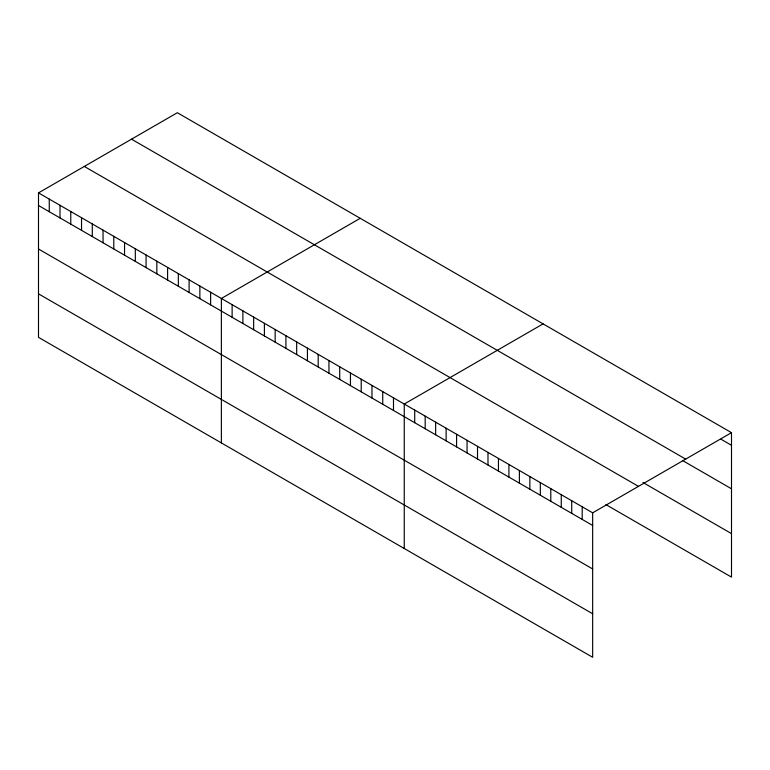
<?xml version="1.0" encoding="UTF-8"?>
<svg xmlns="http://www.w3.org/2000/svg" width="770" height="770" viewBox="0 0 770 770"><rect width="100%" height="100%" fill="white"/><g stroke="black" fill="none" stroke-linecap="round" stroke-linejoin="round"><path stroke-width="1.16" d="M38.5 192.885L592.659 512.82L592.659 657.282L38.5 337.337L38.5 192.885L177.341 112.718L731.5 432.663L731.5 577.115L605.894 504.6M360.216 218.305L221.375 298.462L221.375 442.914M543.081 323.881L404.25 404.038L404.25 548.5M592.659 512.82L731.5 432.663M721.028 439.247L731.5 445.291M131.526 139.178L685.685 459.122M682.971 460.768L731.5 488.796M642.998 482.521L731.5 533.62M84.315 166.426L638.474 486.37M38.5 205.503L592.659 525.448M38.5 249.008L592.659 568.953M38.5 293.832L592.659 613.777M582.197 506.776L582.197 519.404M571.725 500.741L571.725 513.359M561.263 494.696L561.263 507.315M550.791 488.652L550.791 501.27M540.328 482.607L540.328 495.226M529.856 476.563L529.856 489.181M519.394 470.518L519.394 483.137M508.922 464.474L508.922 477.102M498.45 458.429L498.45 471.057M487.988 452.385L487.988 465.013M477.516 446.35L477.516 458.968M467.053 440.305L467.053 452.924M456.581 434.261L456.581 446.879M446.119 428.216L446.119 440.835M435.647 422.172L435.647 434.79M425.184 416.127L425.184 428.755M414.712 410.083L414.712 422.711M393.489 397.83L393.489 410.449M382.728 391.622L382.728 404.24M371.977 385.414L371.977 398.032M361.217 379.196L361.217 391.824M350.456 372.988L350.456 385.606M339.705 366.78L339.705 379.398M328.944 360.572L328.944 373.19M318.193 354.354L318.193 366.982M307.432 348.146L307.432 360.764M296.671 341.938L296.671 354.556M285.92 335.73L285.92 348.348M275.159 329.512L275.159 342.14M264.399 323.304L264.399 335.922M253.648 317.096L253.648 329.714M242.887 310.878L242.887 323.506M232.126 304.67L232.126 317.298M210.614 292.253L210.614 304.872M199.863 286.036L199.863 298.664M189.102 279.828L189.102 292.456M178.342 273.619L178.342 286.238M167.591 267.411L167.591 280.03M156.83 261.194L156.83 273.822M146.069 254.986L146.069 267.604M135.318 248.777L135.318 261.396M124.557 242.569L124.557 255.188M113.796 236.352L113.796 248.98M103.045 230.143L103.045 242.762M92.284 223.935L92.284 236.554M81.533 217.727L81.533 230.345M70.773 211.509L70.773 224.137M60.012 205.301L60.012 217.92M49.261 199.093L49.261 211.712"/></g></svg>
